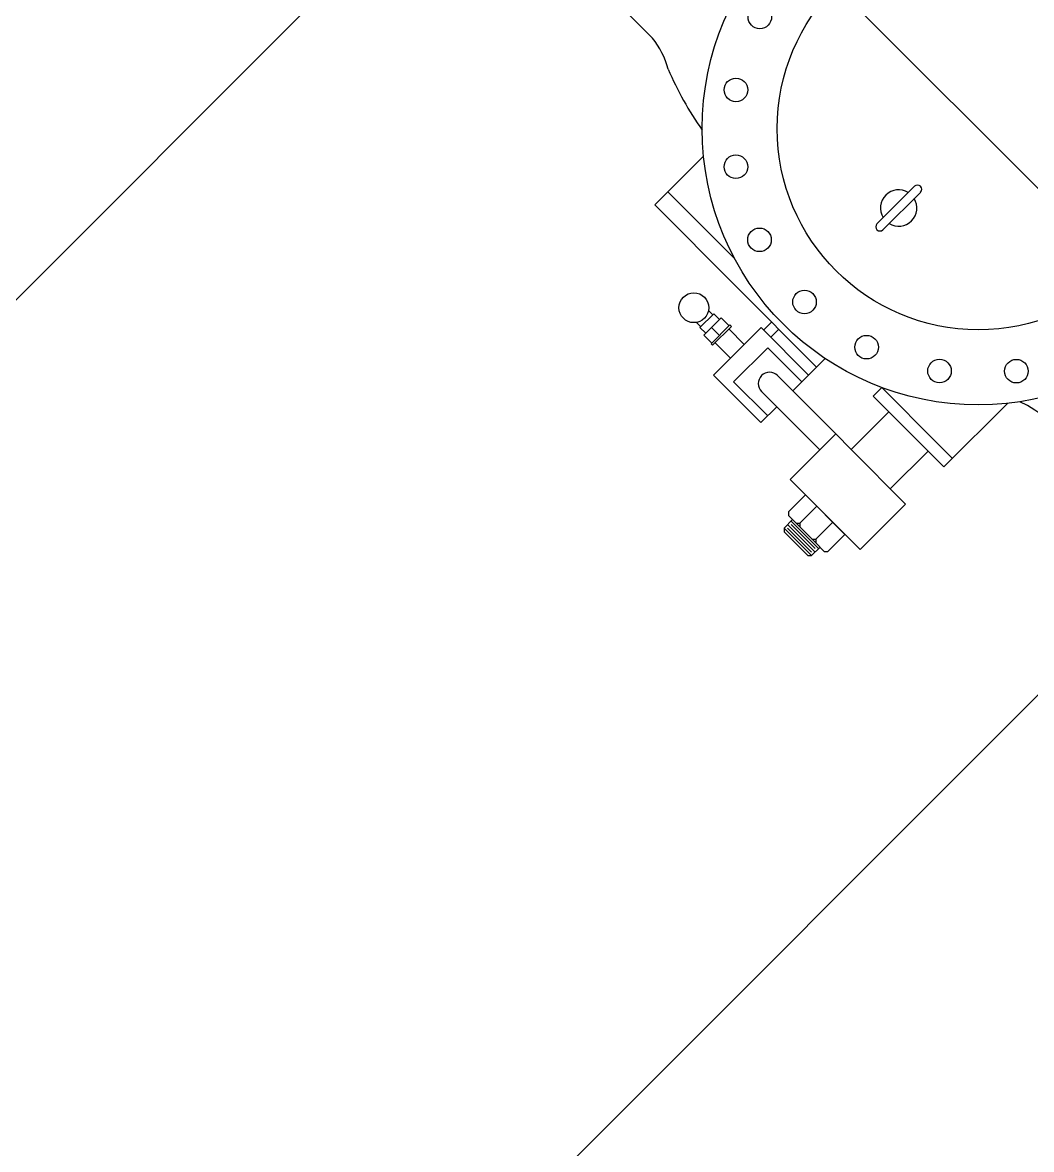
# Model space of a CAD drawing. Header units: inches. Extents: x 72602 to 350810, y -122122 to 43597.
# Drawn here: x 303718 to 304977, y 14440 to 15845 of the extents above; entities that cross this region are included whole.
import ezdxf

# ---------------------------------------------------------------- set-up
doc = ezdxf.new("R2010")
doc.units = ezdxf.units.IN
doc.header["$MEASUREMENT"] = 0
doc.layers.add('M-HVAC-EQPM-NEW', color=5, linetype='Continuous')
doc.layers.add('M-X-BKGD', color=8, linetype='Continuous')

msp = doc.modelspace()

# ---------------------------------------------------------------- hatches: boundary and pattern name
at = {"layer": 'M-HVAC-EQPM-NEW'}
h = msp.add_hatch(dxfattribs=at)
h.set_pattern_fill('ANSI31', color=1, scale=10000)
h.set_pattern_definition([(45, (143403.7, -63489.4), (-883.8835, 883.8835), [])])
h.paths.add_polyline_path([(293411, 17174.6), (308563.5, 17174.6), (308563.5, 7044.1), (293411, 7044.1)])

# ---------------------------------------------------------------- linework, layer by layer
at = {"layer": 'M-X-BKGD', "ltscale": 0.003}
msp.add_line((302921.2, 17701.9), (306788.5, 13834.6), dxfattribs=at)
msp.add_line((302921.2, 17701.9), (306788.5, 13834.6), dxfattribs=at)
at = {"layer": 'M-X-BKGD'}
for p, q in [((304503.8, 15825.9), (304451.8, 15878)), ((304503.8, 15825.9), (304451.8, 15878)), ((304523.1, 15634.3), (304567.6, 15678.7)), ((304523.1, 15634.3), (304567.6, 15678.7)), ((304783.9, 15594.3), (304830.7, 15641)), ((304783.9, 15594.3), (304830.7, 15641)), ((304523.1, 15634.3), (304506.8, 15618.1)), ((304523.1, 15634.3), (304506.8, 15618.1)), ((304606.5, 15550.6), (304523.1, 15634.3)), ((304606.5, 15550.6), (304523.1, 15634.3)), ((304791.4, 15586.8), (304838.2, 15633.5)), ((304791.4, 15586.8), (304838.2, 15633.5)), ((304708.7, 15415.6), (304506.8, 15618.1)), ((304708.7, 15415.6), (304506.8, 15618.1)), ((304579.3, 15480.8), (304573.9, 15486.2)), ((304579.3, 15480.8), (304573.9, 15486.2)), ((304564.3, 15465.9), (304558.9, 15471.3)), ((304564.3, 15465.9), (304558.9, 15471.3)), ((304580.4, 15481.9), (304563.2, 15464.8)), ((304580.4, 15481.9), (304563.2, 15464.8)), ((304589.5, 15477), (304568.1, 15455.6)), ((304589.5, 15477), (304568.1, 15455.6)), ((304587.4, 15474.8), (304580.4, 15481.9)), ((304587.4, 15474.8), (304580.4, 15481.9)), ((304599.5, 15467), (304589.5, 15477)), ((304599.5, 15467), (304589.5, 15477)), ((304652.6, 15471.8), (304642.6, 15461.8)), ((304652.6, 15471.8), (304642.6, 15461.8)), ((304570.3, 15457.7), (304563.2, 15464.8)), ((304570.3, 15457.7), (304563.2, 15464.8)), ((304600.6, 15468.1), (304577, 15444.6)), ((304600.6, 15468.1), (304577, 15444.6)), ((304587.4, 15454.9), (304577.4, 15464.9)), ((304587.4, 15454.9), (304577.4, 15464.9)), ((304602.3, 15466.3), (304578.8, 15442.8)), ((304602.3, 15466.3), (304578.8, 15442.8)), ((304639.4, 15465), (304580, 15405.7)), ((304639.4, 15465), (304580, 15405.7)), ((304618.3, 15443.9), (304599.1, 15463.1)), ((304618.3, 15443.9), (304599.1, 15463.1)), ((304602.3, 15466.3), (304600.6, 15468.1)), ((304602.3, 15466.3), (304600.6, 15468.1)), ((304639.4, 15465), (304698.6, 15405.5)), ((304639.4, 15465), (304698.6, 15405.5)), ((304661.7, 15462.7), (304651.6, 15452.7)), ((304661.7, 15462.7), (304651.6, 15452.7)), ((304578.1, 15445.6), (304568.1, 15455.6)), ((304578.1, 15445.6), (304568.1, 15455.6)), ((304578.8, 15442.8), (304577, 15444.6)), ((304578.8, 15442.8), (304577, 15444.6)), ((304601.1, 15426.8), (304582, 15446)), ((304601.1, 15426.8), (304582, 15446)), ((304647.8, 15439.7), (304605.2, 15397.3)), ((304647.8, 15439.7), (304605.2, 15397.3)), ((304647.8, 15439.7), (304690.2, 15397.1)), ((304647.8, 15439.7), (304690.2, 15397.1)), ((304698.6, 15405.5), (304719.4, 15426.2)), ((304698.6, 15405.5), (304719.4, 15426.2)), ((304580, 15405.7), (304639.2, 15346.3)), ((304580, 15405.7), (304639.2, 15346.3)), ((304732.5, 15332.2), (304659.9, 15405)), ((304732.5, 15332.2), (304659.9, 15405)), ((304698.6, 15405.5), (304679, 15385.9)), ((304698.6, 15405.5), (304679, 15385.9)), ((304605.2, 15397.3), (304647.7, 15354.7)), ((304605.2, 15397.3), (304647.7, 15354.7)), ((304789.9, 15390.2), (304779.2, 15379.5)), ((304789.9, 15390.2), (304779.2, 15379.5)), ((304858.8, 15321.2), (304789.9, 15390.2)), ((304858.8, 15321.2), (304789.9, 15390.2)), ((304712.5, 15312.3), (304639.9, 15385.1)), ((304712.5, 15312.3), (304639.9, 15385.1)), ((304867.3, 15291.1), (304779.2, 15379.5)), ((304867.3, 15291.1), (304779.2, 15379.5)), ((304658.9, 15366), (304639.2, 15346.3)), ((304658.9, 15366), (304639.2, 15346.3)), ((304798.8, 15359.8), (304751.8, 15312.9)), ((304798.8, 15359.8), (304751.8, 15312.9)), ((304946.8, 15370.4), (304867.3, 15291.1)), ((304946.8, 15370.4), (304867.3, 15291.1)), ((304732.5, 15332.2), (304675.6, 15275.5)), ((304732.5, 15332.2), (304675.6, 15275.5)), ((304751.8, 15312.9), (304732.5, 15332.2)), ((304751.8, 15312.9), (304732.5, 15332.2)), ((304858.8, 15321.2), (304878.1, 15301.8)), ((304858.8, 15321.2), (304878.1, 15301.8)), ((304819.7, 15244.8), (304751.8, 15312.9)), ((304819.7, 15244.8), (304751.8, 15312.9)), ((304847.7, 15310.8), (304800.6, 15263.9)), ((304847.7, 15310.8), (304800.6, 15263.9)), ((304762.8, 15188.1), (304675.6, 15275.5)), ((304762.8, 15188.1), (304675.6, 15275.5)), ((304694.7, 15256.4), (304673.5, 15235.3)), ((304694.7, 15256.4), (304673.5, 15235.3)), ((304694.7, 15256.4), (304744, 15207)), ((304694.7, 15256.4), (304744, 15207)), ((304673.5, 15235.3), (304673.5, 15230.6)), ((304673.5, 15235.3), (304673.5, 15230.6)), ((304687.7, 15221), (304708.9, 15242.1)), ((304687.7, 15221), (304708.9, 15242.1)), ((304819.7, 15244.8), (304762.8, 15188.1)), ((304819.7, 15244.8), (304762.8, 15188.1)), ((304678.7, 15225.4), (304668.2, 15214.9)), ((304678.7, 15225.4), (304668.2, 15214.9)), ((304706.7, 15184.9), (304672.5, 15219.2)), ((304706.7, 15184.9), (304672.5, 15219.2)), ((304673.5, 15230.6), (304684.1, 15220)), ((304673.5, 15230.6), (304684.1, 15220)), ((304711, 15189.2), (304676.8, 15223.5)), ((304711, 15189.2), (304676.8, 15223.5)), ((304706.7, 15189.2), (304676.8, 15219.2)), ((304706.7, 15189.2), (304676.8, 15219.2)), ((304683.1, 15221), (304687.7, 15221)), ((304683.1, 15221), (304687.7, 15221)), ((304684.1, 15220), (304707.5, 15196.5)), ((304684.1, 15220), (304707.5, 15196.5)), ((304687.7, 15221), (304687.7, 15216.3)), ((304687.7, 15221), (304687.7, 15216.3)), ((304707.5, 15201.1), (304728.7, 15222.2)), ((304707.5, 15201.1), (304728.7, 15222.2)), ((304668.2, 15214.9), (304668.2, 15210.2)), ((304702.4, 15180.6), (304668.2, 15214.9)), ((304668.2, 15214.9), (304668.2, 15210.2)), ((304702.4, 15180.6), (304668.2, 15214.9)), ((304697.8, 15180.6), (304668.2, 15210.2)), ((304697.8, 15180.6), (304668.2, 15210.2)), ((304702.4, 15184.9), (304672.5, 15214.9)), ((304702.4, 15184.9), (304672.5, 15214.9)), ((304744, 15207), (304722.8, 15185.8)), ((304744, 15207), (304722.8, 15185.8)), ((304712.9, 15191.1), (304702.4, 15180.6)), ((304712.9, 15191.1), (304702.4, 15180.6)), ((304702.9, 15201.1), (304707.5, 15201.1)), ((304702.9, 15201.1), (304707.5, 15201.1)), ((304707.5, 15201.1), (304707.5, 15196.5)), ((304707.5, 15201.1), (304707.5, 15196.5)), ((304707.5, 15196.5), (304718.1, 15185.8)), ((304707.5, 15196.5), (304718.1, 15185.8)), ((304697.8, 15180.6), (304702.4, 15180.6)), ((304697.8, 15180.6), (304702.4, 15180.6)), ((304718.1, 15185.8), (304722.8, 15185.8)), ((304718.1, 15185.8), (304722.8, 15185.8))]:
    msp.add_line(p, q, dxfattribs=at)
for centre, radius in [((304910.3, 15712.9), 344.4), ((304910.3, 15712.9), 344.4), ((304910.3, 15712.9), 250.8), ((304910.3, 15712.9), 250.8), ((304637.8, 15852.2), 14.7), ((304637.8, 15852.2), 14.7), ((304608.1, 15761.2), 14.7), ((304608.1, 15761.2), 14.7), ((304608, 15665.4), 14.7), ((304608, 15665.4), 14.7), ((304637.4, 15574.3), 14.7), ((304637.4, 15574.3), 14.7), ((304555.6, 15489.6), 18.6), ((304555.6, 15489.6), 18.6), ((304693.6, 15496.8), 14.7), ((304693.6, 15496.8), 14.7), ((304771, 15440.4), 14.7), ((304771, 15440.4), 14.7), ((304862, 15410.7), 14.7), ((304862, 15410.7), 14.7), ((304957.8, 15410.5), 14.7), ((304957.8, 15410.5), 14.7)]:
    msp.add_circle(centre, radius, dxfattribs=at)
for centre, radius, start, end in [((304422.8, 15760.2), 104.3, 15.0196, 39.0383), ((304422.8, 15760.2), 104.3, 15.0196, 39.0383), ((304923.9, 15959.6), 435.9, 203.2983, 214.7852), ((304923.9, 15959.6), 435.9, 203.2983, 214.7852), ((304834.5, 15637.3), 5.31, 314.9209, 134.9209), ((304834.5, 15637.3), 5.31, 314.9209, 134.9209), ((304811.1, 15613.9), 22.7, 58.4383, 211.4034), ((304811.1, 15613.9), 22.7, 58.4383, 211.4034), ((304811.1, 15613.9), 22.7, 238.4383, 31.4034), ((304811.1, 15613.9), 22.7, 238.4383, 31.4034), ((304787.7, 15590.6), 5.31, 134.9209, 314.9209), ((304787.7, 15590.6), 5.31, 134.9209, 314.9209), ((304649.9, 15395), 14.1, 44.9209, 224.9209), ((304649.9, 15395), 14.1, 44.9209, 224.9209), ((304876.2, 15196.3), 196, 14.5774, 63.9984), ((304876.2, 15196.3), 196, 14.5774, 63.9984)]:
    msp.add_arc(centre, radius, start, end, dxfattribs=at)

doc.saveas('drawing.dxf')
